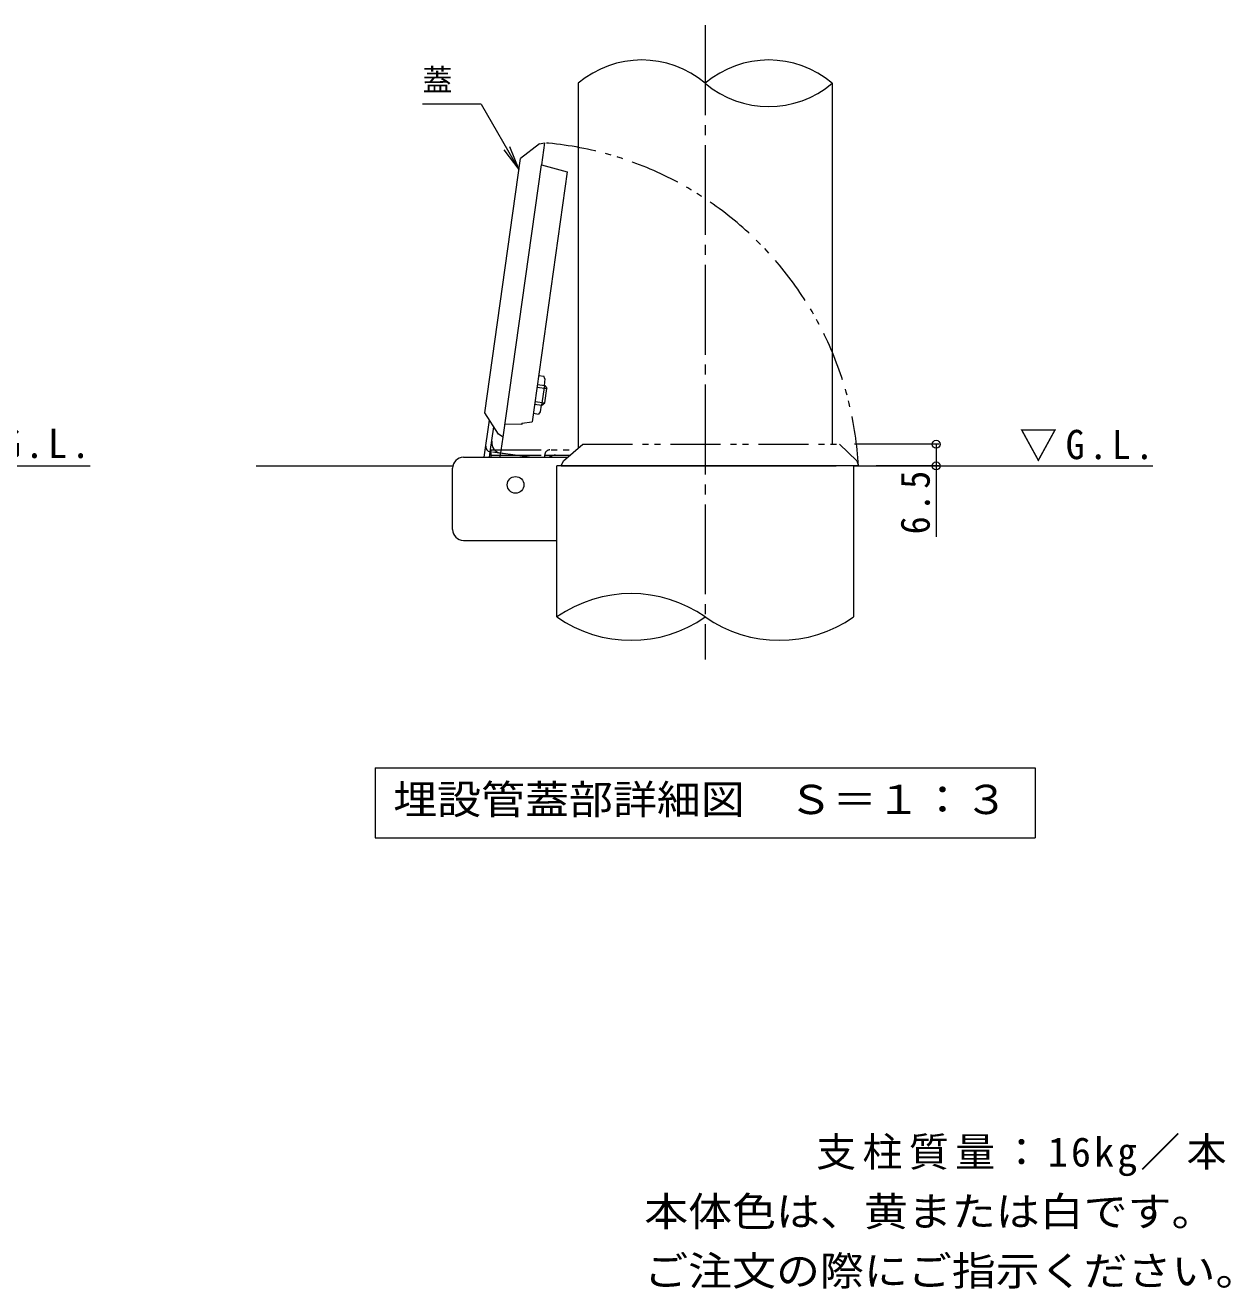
# Model space of a CAD drawing. Units: millimetres on the paper, enlarged 10 times, with parts at other scales. Extents: x -1772 to 1780, y -1371 to 811.
# Drawn here: x 573 to 1780, y -1112 to 154 of the extents above; entities that cross this region are included whole.
import ezdxf
from ezdxf.enums import TextEntityAlignment as Align

# ---------------------------------------------------------------- set-up
doc = ezdxf.new("R2010")
doc.units = ezdxf.units.MM
doc.header["$LTSCALE"] = 10
doc.header["$PDMODE"] = 32
doc.header["$PDSIZE"] = 8
for name, pattern in [('CHAIN2', [12, 9, -1, 1, -1]), ('DASHED1', [1.8, 1.2, -0.6]), ('DOUBLE_CHAIN1', [8.8, 5, -1, 0.6, -0.6, 0.6, -1])]:
    doc.linetypes.add(name, pattern=pattern)
for name, color, linetype, lineweight in [('B-0_通り芯', 4, 'Continuous', 9), ('B-1_躯体', 3, 'Continuous', 9), ('B-2_仕上', 3, 'Continuous', 9), ('B-4_文字', 7, 'Continuous', 9), ('B-5_建具', 7, 'Continuous', 9), ('B-6_間仕切', 2, 'DOUBLE_CHAIN1', 9), ('B-9_記号', 7, 'Continuous', 9), ('B-B_衛生陶器', 2, 'Continuous', 9), ('B-E_見え係り', 6, 'Continuous', 5), ('C-5_建具', 7, 'Continuous', 9), ('C-E_見え係り', 6, 'Continuous', 5)]:
    doc.layers.add(name, color=color, linetype=linetype, lineweight=lineweight)
doc.layers.add('F-5_F-5ﾚｲﾔ', color=2, linetype='Continuous')
doc.styles.add('ＭＳ ゴシック', font='')
doc.styles.get('ＭＳ ゴシック').set_extended_font_data('MS Gothic')

msp = doc.modelspace()

# ---------------------------------------------------------------- linework, layer by layer
at = {"layer": 'B-0_通り芯', "color": 7, "linetype": 'CHAIN2'}
msp.add_line((1253.75, 153.98), (1253.75, -481.34), dxfattribs=at)
at = {"layer": 'B-0_通り芯'}
for p, q in [((1087.66, 35.22), (1068.7, 20.55)), ((1032.89, -234.19), (1068.7, 20.55)), ((1051.34, -258.62), (1089.69, 14.23)), ((1089.69, 14.23), (1115.63, 7.22)), ((1115.63, 7.22), (1080.43, -243.22)), ((1046.78, -255.69), (1032.89, -234.19)), ((1069.97, -245.81), (1053.18, -245.55)), ((1070.15, -244.57), (1069.97, -245.81)), ((1070.15, -244.57), (1080.43, -243.22)), ((1051.34, -258.62), (1046.78, -255.69)), ((1402.25, -287.45), (1105.25, -287.45)), ((1105.25, -438.77), (1105.25, -287.45)), ((1109.44, -287.45), (1384.97, -287.45)), ((1402.25, -287.45), (1402.25, -438.77))]:
    msp.add_line(p, q, dxfattribs=at)
at = {"layer": 'B-0_通り芯', "linetype": 'DOUBLE_CHAIN1'}
for p, q in [((1111.7, -282.53), (1131.06, -265.79)), ((1131.06, -265.79), (1388.3, -265.79)), ((1405.47, -282.53), (1388.3, -265.79)), ((1109.44, -287.45), (1111.7, -282.53))]:
    msp.add_line(p, q, dxfattribs=at)
at = {"layer": 'B-0_通り芯'}
msp.add_lwpolyline([(1087.66, 35.22), (1092.77, 36.18), (1089.69, 14.23)], dxfattribs=at)
at = {"layer": 'B-0_通り芯', "linetype": 'DOUBLE_CHAIN1'}
msp.add_lwpolyline([(1405.47, -282.53), (1407.14, -287.45), (1384.97, -287.45)], dxfattribs=at)
msp.add_arc((1063.8, -306.45), 343.86, 3.1675, 85.1675, dxfattribs=at)
at = {"layer": 'B-0_通り芯'}
for centre, start, end in [((1179.5, -544.82), 55.00314, 124.99686), ((1179.5, -332.72), 235.00314, 304.99686), ((1328, -332.72), 235.00314, 304.99686)]:
    msp.add_arc(centre, 129.46, start, end, dxfattribs=at)
at = {"layer": 'B-1_躯体'}
for p, q in [((1000.64, -351.12), (1000.64, -289.79)), ((1011.64, -278.79), (1116.03, -278.79)), ((1011.58, -362.12), (1105.25, -362.12))]:
    msp.add_line(p, q, dxfattribs=at)
for centre, start, end in [((1011.64, -289.79), 90, 180), ((1011.64, -351.12), 180, 270)]:
    msp.add_arc(centre, 11, start, end, dxfattribs=at)
at = {"layer": 'B-2_仕上'}
for p, q in [((1126.58, 95.87), (1126.58, -269.66)), ((1380.92, 95.87), (1380.92, -265.79))]:
    msp.add_line(p, q, dxfattribs=at)
for centre, start, end in [((1190.17, 20.9), 49.69653, 130.30347), ((1317.33, 20.9), 49.69653, 130.30347), ((1317.33, 170.83), 229.69653, 310.30347)]:
    msp.add_arc(centre, 98.3, start, end, dxfattribs=at)
at = {"layer": 'B-4_文字'}
for p, q in [((1488.02, -265.79), (1403.24, -265.79)), ((1485.02, -265.79), (1485.02, -287.45)), ((1488.02, -287.45), (1425.08, -287.45)), ((1485.02, -287.45), (1485.02, -358.35))]:
    msp.add_line(p, q, dxfattribs=at)
for p in [(1485.02, -265.79), (1485.02, -287.45)]:
    msp.add_point(p, dxfattribs=at)
at = {"layer": 'B-5_建具'}
for p, q in [((1029.31, 75), (970.51, 75)), ((1029.31, 75), (1067.14, 9.47)), ((1051.92, 29.31), (1067.14, 9.47)), ((1057.57, 32.57), (1067.14, 9.47)), ((923.25, -590.05), (1584.25, -590.05)), ((923.25, -590.05), (923.25, -660.05)), ((1584.25, -590.05), (1584.25, -660.05)), ((923.25, -660.05), (1584.25, -660.05))]:
    msp.add_line(p, q, dxfattribs=at)
at = {"layer": 'B-6_間仕切', "linetype": 'Continuous'}
for p, q in [((1032.35, -278.79), (1037.59, -241.47)), ((1038.51, -273.28), (1042.02, -248.32))]:
    msp.add_line(p, q, dxfattribs=at)
at = {"layer": 'B-6_間仕切', "linetype": 'DASHED1'}
for p, q in [((1037.73, -278.79), (1038.51, -273.28)), ((1070.52, -277.83), (1038.17, -273.28)), ((1093.08, -278.79), (1093.08, -276.45))]:
    msp.add_line(p, q, dxfattribs=at)
at = {"layer": 'B-6_間仕切'}
for p, q in [((1039.42, -271.45), (1124.51, -271.45)), ((1039.42, -278.79), (1039.42, -271.45)), ((1039.42, -276.79), (1093.14, -276.79)), ((1093.14, -276.79), (1118.34, -276.79))]:
    msp.add_line(p, q, dxfattribs=at)
at = {"layer": 'B-6_間仕切', "linetype": 'Continuous'}
msp.add_arc((1038.87, -268.33), 5, 172, 262, dxfattribs=at)
at = {"layer": 'B-6_間仕切', "linetype": 'DASHED1'}
msp.add_arc((1068.2, -294.33), 16.67, 68.88372, 82, dxfattribs=at)
at = {"layer": 'B-6_間仕切'}
for centre, radius, end in [((1098.08, -276.45), 5, 180), ((1103.8, -287.45), 10.67, 125.65749)]:
    msp.add_arc(centre, radius, 90, end, dxfattribs=at)
at = {"layer": 'B-9_記号'}
for p, q in [((1048.51, -278.79), (1051.34, -258.62)), ((1077.71, -278.79), (1049.07, -274.76))]:
    msp.add_line(p, q, dxfattribs=at)
msp.add_arc((1050.56, -264.2), 10.67, 172, 262, dxfattribs=at)
at = {"layer": 'B-B_衛生陶器'}
for p, q in [((1086.96, -196.78), (1092.13, -197.5)), ((1093.21, -200.18), (1092.13, -197.5)), ((1093.21, -200.18), (1092.29, -206.78)), ((1085.31, -208.49), (1095.22, -209.89)), ((1085.69, -205.85), (1092.95, -206.87)), ((1090.16, -226.68), (1092.95, -206.87)), ((1092.95, -206.87), (1095.22, -209.89)), ((1093.18, -224.41), (1095.22, -209.89)), ((1082.9, -225.66), (1090.16, -226.68)), ((1083.27, -223.02), (1093.18, -224.41)), ((1089.5, -226.59), (1088.58, -233.19)), ((1090.16, -226.68), (1093.18, -224.41)), ((1081.63, -234.74), (1086.8, -235.46)), ((1088.58, -233.19), (1086.8, -235.46))]:
    msp.add_line(p, q, dxfattribs=at)
at = {"layer": 'B-E_見え係り'}
for p, q in [((804.15, -287.45), (1000.89, -287.45)), ((1402.25, -287.45), (1701.88, -287.45))]:
    msp.add_line(p, q, dxfattribs=at)
at = {"layer": 'B-E_見え係り', "color": 4, "lineweight": 9}
msp.add_circle((1063.8, -306.45), 8.33, dxfattribs=at)
at = {"layer": 'C-E_見え係り'}
msp.add_line((387.79, -287.45), (637.77, -287.45), dxfattribs=at)

# ---------------------------------------------------------------- texts
at = {"layer": 'B-4_文字', "color": 2, "insert": (1568.33, -283.32), "char_height": 29.33, "attachment_point": 7, "style": 'ＭＳ ゴシック'}
msp.add_mtext('\\T1.22;\\W0.95;▽G.L.', dxfattribs=at)
at = {"layer": 'B-4_文字', "color": 2, "insert": (1479.02, -355.96), "char_height": 29.33, "attachment_point": 7, "rotation": 90, "style": 'ＭＳ ゴシック'}
msp.add_mtext('\\T1.27;\\W0.9;6.5', dxfattribs=at)
at = {"layer": 'B-5_建具', "style": 'ＭＳ ゴシック'}
msp.add_text('蓋', height=21.99, dxfattribs=at).set_placement((970.51, 81.66), align=Align.BOTTOM_LEFT)
at = {"layer": 'B-5_建具', "color": 2, "style": 'ＭＳ ゴシック', "width": 1.1}
msp.add_text('埋設管蓋部詳細図\u3000Ｓ＝１：３', height=29.33, dxfattribs=at).set_placement((941.25, -645.05), align=Align.BOTTOM_LEFT)
at = {"layer": 'C-5_建具', "color": 2, "insert": (503.01, -282.23), "char_height": 29.33, "attachment_point": 7, "style": 'ＭＳ ゴシック'}
msp.add_mtext('\\T1.22;\\W0.95;▽G.L.', dxfattribs=at)
at = {"layer": 'F-5_F-5ﾚｲﾔ', "style": 'ＭＳ ゴシック', "width": 1.1}
for s, p in [('本体色は、黄または白です。', (1192.64, -1057.84)), ('ご注文の際にご指示ください。', (1192.64, -1117.31))]:
    msp.add_text(s, height=29.33, dxfattribs=at).set_placement(p, align=Align.BOTTOM_LEFT)
at = {"layer": 'F-5_F-5ﾚｲﾔ', "insert": (1364.84, -999.01), "char_height": 29.33, "attachment_point": 7, "style": 'ＭＳ ゴシック'}
msp.add_mtext('\\T1.16;支柱質量：16kg／本', dxfattribs=at)

doc.saveas('drawing.dxf')
